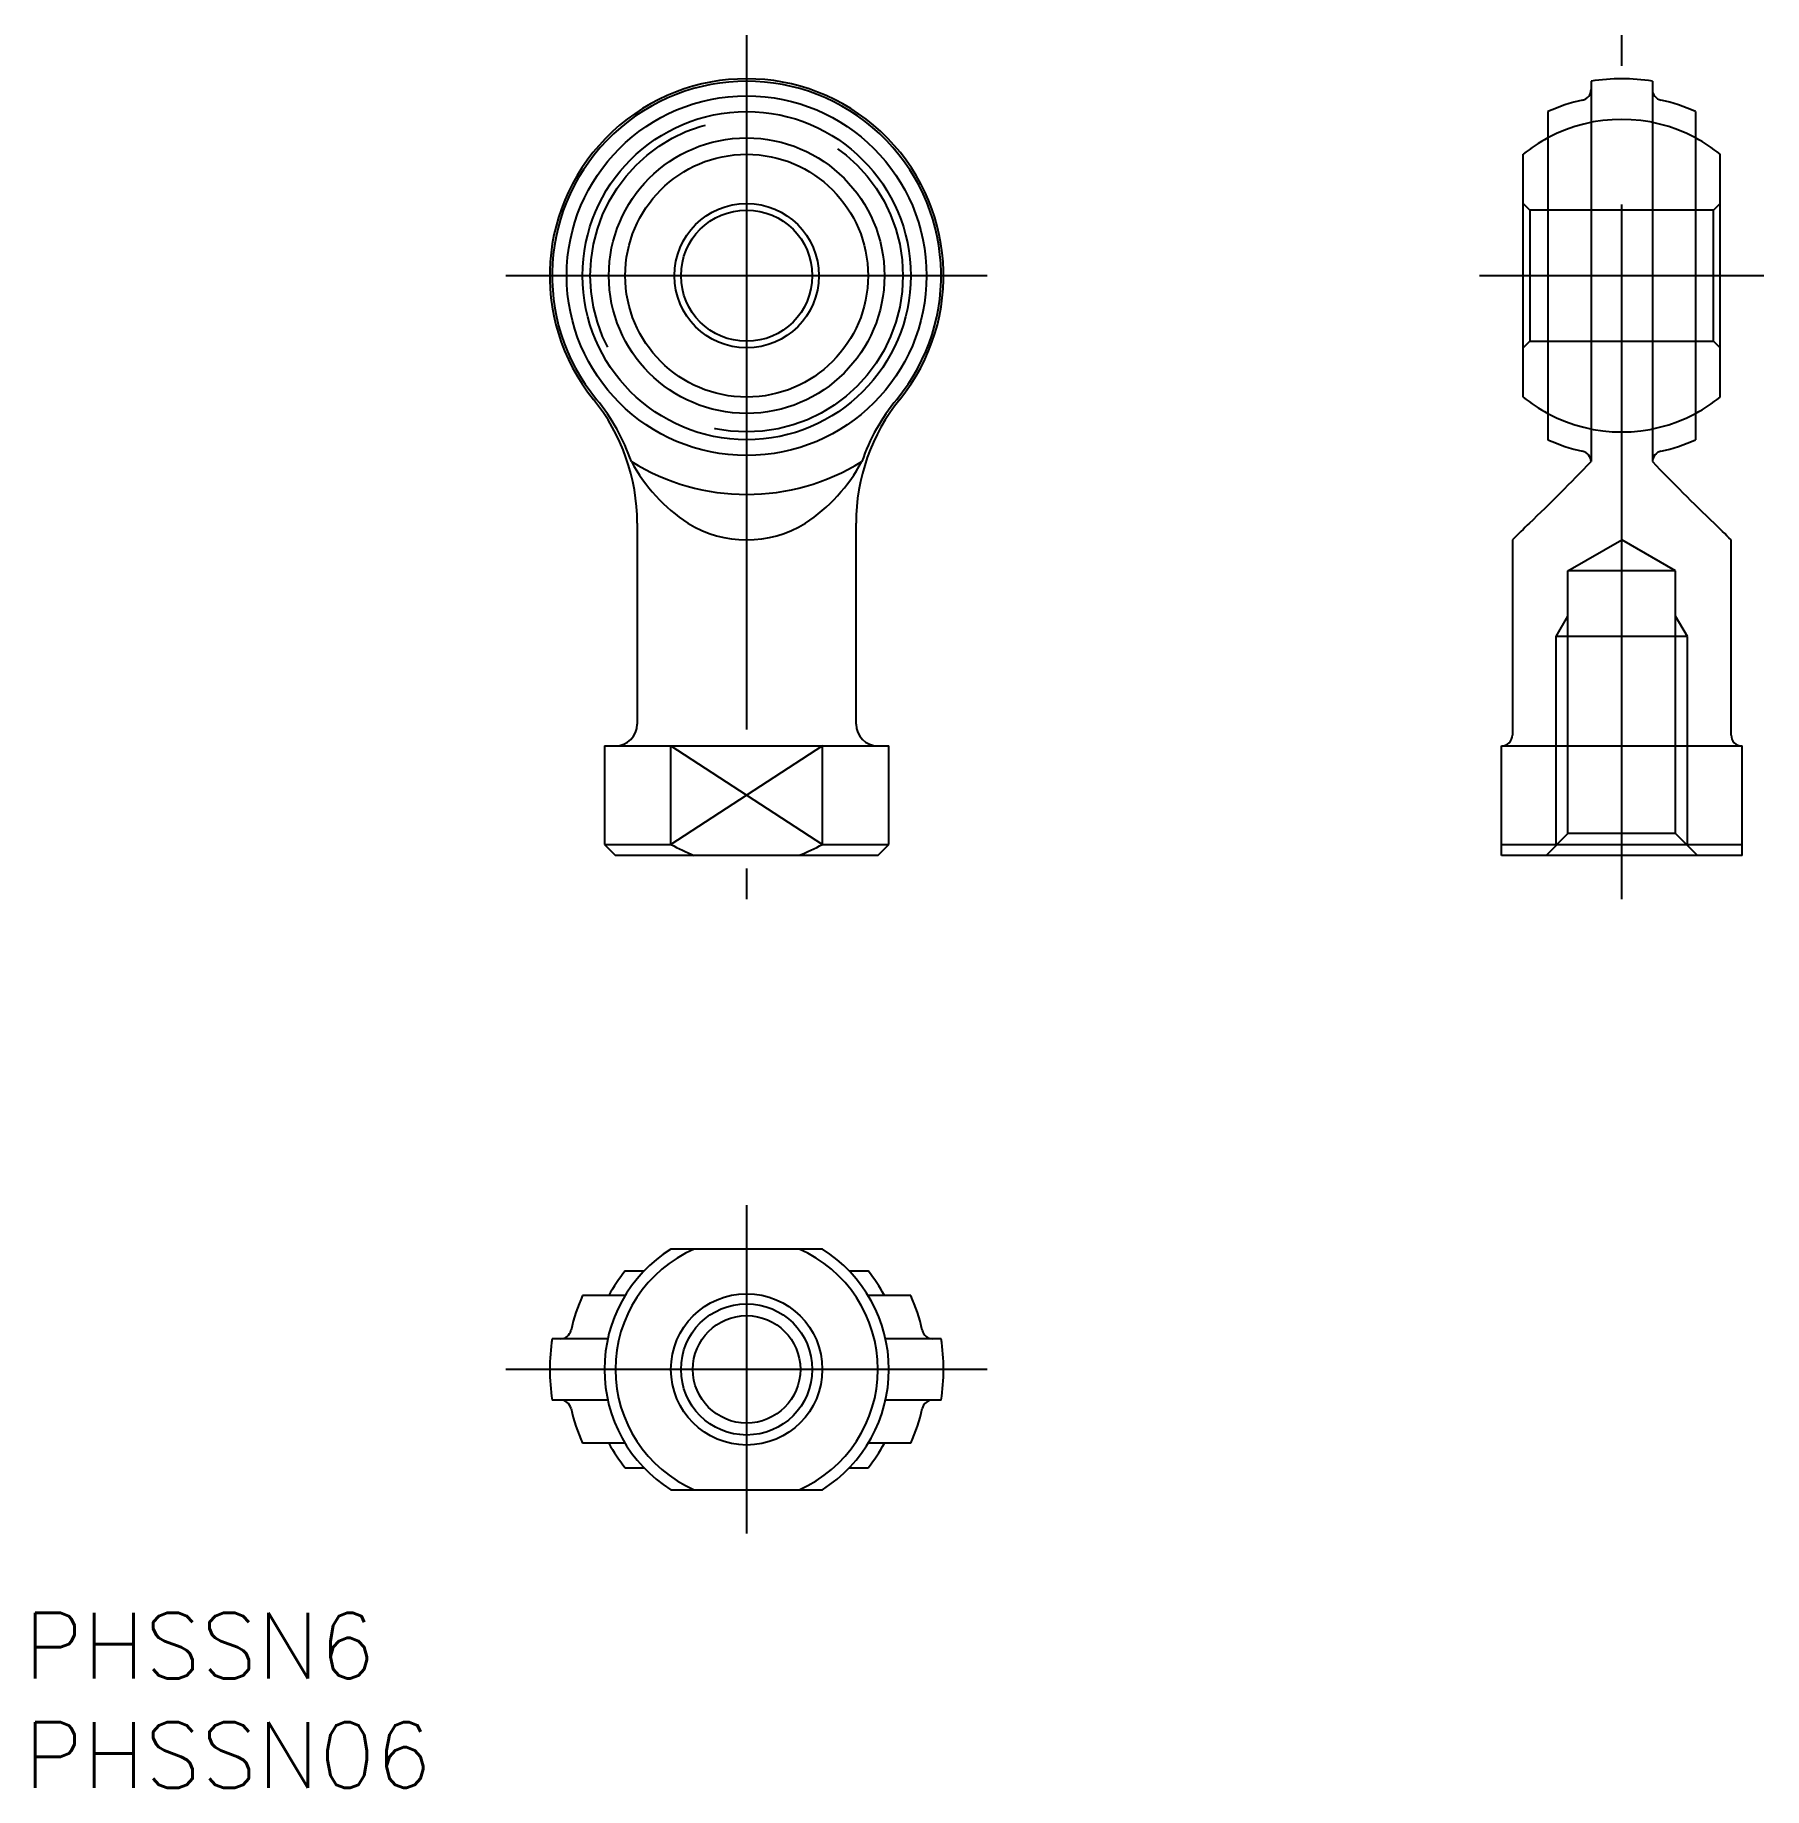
# Model space of a CAD drawing. Extents: x -32.5 to 46.5, y -19.1 to 61.
import ezdxf

# ---------------------------------------------------------------- set-up
doc = ezdxf.new("R2010")
doc.units = 0
doc.linetypes.add('CENTER', pattern=[50.8, 31.75, -6.35, 6.35, -6.35])
doc.linetypes.add('DASHED', pattern=[19.05, 12.7, -6.35])
doc.layers.get('0').update_dxf_attribs({"linetype": 'CONTINUOUS'})
doc.layers.add('CENTER', color=1, linetype='CENTER')
doc.styles.get("Standard").update_dxf_attribs({"font": 'txt.shx', "height": 3, "bigfont": 'bigfont.shx'})

msp = doc.modelspace()

# ---------------------------------------------------------------- linework, layer by layer
at = {"color": 7, "linetype": 'CONTINUOUS'}
for p, q in [((38.6, 58.89), (38.6, 41.5)), ((41.4, 58.89), (41.4, 41.5)), ((36.625, 57.5), (36.625, 42.5)), ((43.375, 57.5), (43.375, 42.5)), ((35.5, 44.45), (35.5, 55.55)), ((44.5, 44.45), (44.5, 55.55)), ((-5, 38.686), (-5, 29.5)), ((5, 29.5), (5, 38.686)), ((35, 37.922), (35, 29)), ((45, 29), (45, 37.922)), ((-6.5, 28.5), (-6.5, 24)), ((-6.5, 28.5), (6.5, 28.5)), ((-3.464, 24), (-3.464, 28.5)), ((3.464, 24), (3.464, 28.5)), ((6.5, 24), (6.5, 28.5)), ((34.5, 28.5), (45.5, 28.5)), ((34.5, 23.5), (34.5, 28.5)), ((45.5, 23.5), (45.5, 28.5)), ((-6.5, 24), (-3.464, 24)), ((-6.5, 24), (-6, 23.5)), ((6, 23.5), (-6, 23.5)), ((3.464, 24), (6.5, 24)), ((6, 23.5), (6.5, 24)), ((34.5, 24), (45.5, 24)), ((45.5, 23.5), (34.5, 23.5)), ((3.464, 5.5), (-3.464, 5.5)), ((-5.55, 4.5), (-4.69, 4.5)), ((4.69, 4.5), (5.55, 4.5)), ((-5.555, 3.375), (-7.5, 3.375)), ((7.5, 3.375), (5.555, 3.375)), ((-6.347, 1.4), (-8.89, 1.4)), ((8.89, 1.4), (6.347, 1.4)), ((-6.347, -1.4), (-8.89, -1.4)), ((8.89, -1.4), (6.347, -1.4)), ((-5.555, -3.375), (-7.5, -3.375)), ((7.5, -3.375), (5.555, -3.375)), ((-5.55, -4.5), (-4.69, -4.5)), ((4.69, -4.5), (5.55, -4.5)), ((-3.464, -5.5), (3.464, -5.5))]:
    msp.add_line(p, q, dxfattribs=at)
at = {"color": 3, "linetype": 'DASHED'}
for p, q in [((35.8, 53), (35.5, 53.3)), ((35.8, 53), (35.8, 47)), ((44.2, 53), (35.8, 53)), ((44.2, 53), (44.5, 53.3)), ((44.2, 47), (44.2, 53)), ((35.8, 47), (35.5, 46.7)), ((35.8, 47), (44.2, 47)), ((44.2, 47), (44.5, 46.7)), ((37.542, 36.5), (40, 37.919)), ((42.458, 36.5), (40, 37.919)), ((42.458, 36.5), (37.542, 36.5)), ((37.542, 24.5), (37.542, 36.5)), ((42.458, 24.5), (42.458, 36.5)), ((37, 33.5), (37.542, 34.438)), ((43, 33.5), (42.458, 34.438)), ((43, 33.5), (37, 33.5)), ((37, 23.958), (37, 33.5)), ((43, 23.958), (43, 33.5)), ((37.542, 24.5), (36.542, 23.5)), ((42.458, 24.5), (37.542, 24.5)), ((42.458, 24.5), (43.458, 23.5))]:
    msp.add_line(p, q, dxfattribs=at)
at = {"color": 3, "linetype": 'CONTINUOUS'}
for p, q in [((-3.464, 28.5), (3.464, 24)), ((3.464, 28.5), (-3.464, 24))]:
    msp.add_line(p, q, dxfattribs=at)
at = {"color": 7, "linetype": 'CONTINUOUS'}
for centre, radius in [((0, 50), 8.224), ((0, 50), 7.5), ((0, 50), 6.298), ((0, 50), 5.55), ((0, 50), 3.3), ((0, 50), 3), ((0, 0), 3.458), ((0, 0), 2.458)]:
    msp.add_circle(centre, radius, dxfattribs=at)
at = {"color": 3, "linetype": 'DASHED'}
msp.add_circle((0, 50), 7.145, dxfattribs=at)
at = {"color": 3, "linetype": 'CONTINUOUS'}
msp.add_circle((0, 0), 3, dxfattribs=at)
at = {"color": 7, "linetype": 'CONTINUOUS'}
for centre, radius, start, end in [((0, 50), 9, 321.05756, 218.94244), ((0, 50), 8.89, 320.48466, 219.51534), ((38.1, 58.515), 0.5, 282.57869, 0), ((40, 50), 9, 81.05098, 98.94902), ((41.9, 58.515), 0.5, 180, 257.42131), ((40, 50), 8.224, 102.57869, 114.22775), ((40, 50), 8.224, 65.77225, 77.42131), ((40, 50), 7.145, 118.18749, 129.03618), ((40, 50), 7.145, 50.96382, 61.81251), ((-14, 38.686), 9, 0, 38.94244), ((-13.853, 38.565), 9.073, 18.88004, 39.56229), ((14, 38.686), 9, 141.05756, 180), ((13.852, 38.565), 9.072, 140.4364, 161.12127), ((40, 50), 7.145, 230.96382, 241.81251), ((40, 50), 7.145, 298.18749, 309.03618), ((40, 50), 8.224, 245.77225, 257.42131), ((40, 50), 8.224, 282.57869, 294.22775), ((38.1, 41.485), 0.5, 1.73237, 77.42131), ((41.9, 41.485), 0.5, 102.57869, 178.26762), ((0, 50), 10, 238.20769, 301.79231), ((1.578, 45.192), 7.778, 208.33581, 236.76368), ((-1.563, 45.179), 7.759, 303.19946, 331.70105), ((-30.243, 107.615), 95.449, 313.76755, 316.15819), ((110.992, 108.365), 96.509, 223.85493, 226.21933), ((0, 43.022), 5.1, 238.22903, 301.77097), ((142.772, -71.618), 153.668, 134.1261, 134.53385), ((-62.113, -70.943), 152.725, 45.46489, 45.87516), ((-6, 29.5), 1, 270, 0), ((6, 29.5), 1, 180, 270), ((34.5, 29), 0.5, 270, 0), ((45.5, 29), 0.5, 180, 270), ((1.631, 33.477), 10.76, 241.73841, 248.01206), ((-1.625, 33.464), 10.745, 291.98363, 298.26589), ((0, 0), 6.5, 122.20423, 237.79577), ((0, 0), 6, 113.55646, 246.44354), ((0, 0), 6, 293.55646, 66.44354), ((0, 0), 6.5, 302.20423, 57.79577), ((0, 0), 7.145, 140.96382, 151.81251), ((0, 0), 7.145, 28.18749, 39.03618), ((0, 0), 8.224, 155.77225, 167.42131), ((0, 0), 8.224, 12.57869, 24.22775), ((-8.515, 1.9), 0.5, 270, 347.42131), ((8.515, 1.9), 0.5, 192.57869, 270), ((0, 0), 9, 171.05098, 188.94902), ((0, 0), 9, 351.05098, 8.94902), ((-8.515, -1.9), 0.5, 12.57869, 90), ((8.515, -1.9), 0.5, 90, 167.42131), ((0, 0), 8.224, 192.57869, 204.22775), ((0, 0), 8.224, 335.77225, 347.42131), ((0, 0), 7.145, 208.18749, 219.03618), ((0, 0), 7.145, 320.96382, 331.81251)]:
    msp.add_arc(centre, radius, start, end, dxfattribs=at)
at = {"color": 3, "linetype": 'DASHED'}
for start, end in [(61.81251, 118.18749), (241.81251, 298.18749)]:
    msp.add_arc((40, 50), 7.145, start, end, dxfattribs=at)
at = {"layer": 'CENTER', "color": 1, "linetype": 'CENTER'}
for p, q in [((0, 61), (0, 21.5)), ((40, 21.5), (40, 61)), ((11, 50), (-11, 50)), ((46.5, 50), (33.5, 50)), ((0, 7.5), (0, -7.5)), ((11, 0), (-11, 0))]:
    msp.add_line(p, q, dxfattribs=at)

# ---------------------------------------------------------------- texts
at = {"color": 7, "linetype": 'CONTINUOUS'}
for s, p in [('PHSSN6', (-33.04, -14.135)), ('PHSSN06', (-33.04, -19.135))]:
    msp.add_text(s, height=3, dxfattribs=at).set_placement(p)

doc.saveas('drawing.dxf')
